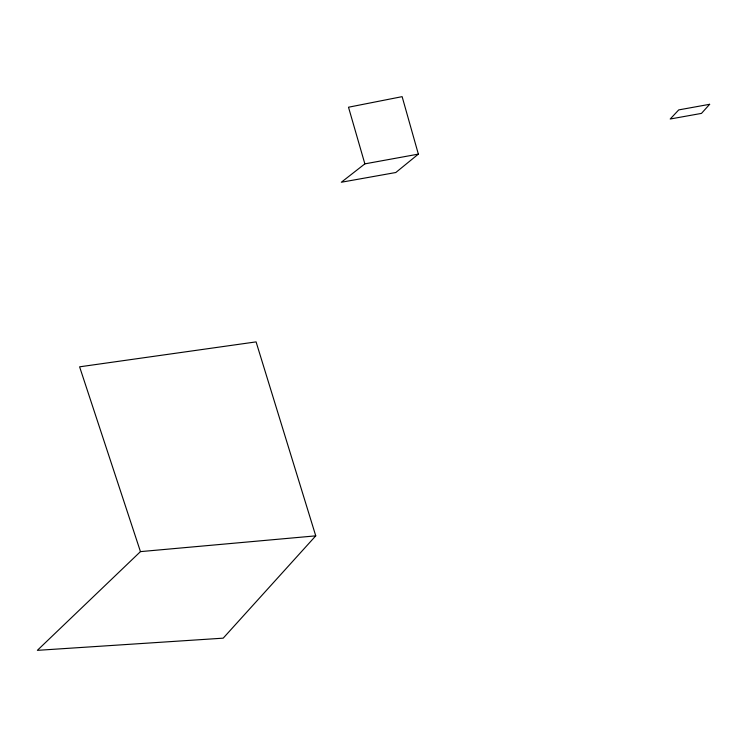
<?xml version="1.0" encoding="UTF-8"?>
<svg xmlns="http://www.w3.org/2000/svg" width="747" height="747" viewBox="0 0 747 747"><rect width="100%" height="100%" fill="white"/><g stroke="black" fill="none" stroke-linecap="round" stroke-linejoin="round"><path stroke-width="1.12" d="M315.748 535.851L223.204 638.162L37.35 650.348L140.455 551.622L315.748 535.851L256.081 341.883L79.602 366.824L140.455 551.622M418.357 154.125L395.807 172.51L341.332 182.24L364.863 163.864L418.357 154.125L402.129 96.652L348.504 107.223L364.863 163.864M709.65 104.3L701.47 113.395L670.218 119.006L678.734 109.902L709.65 104.3"/></g></svg>
